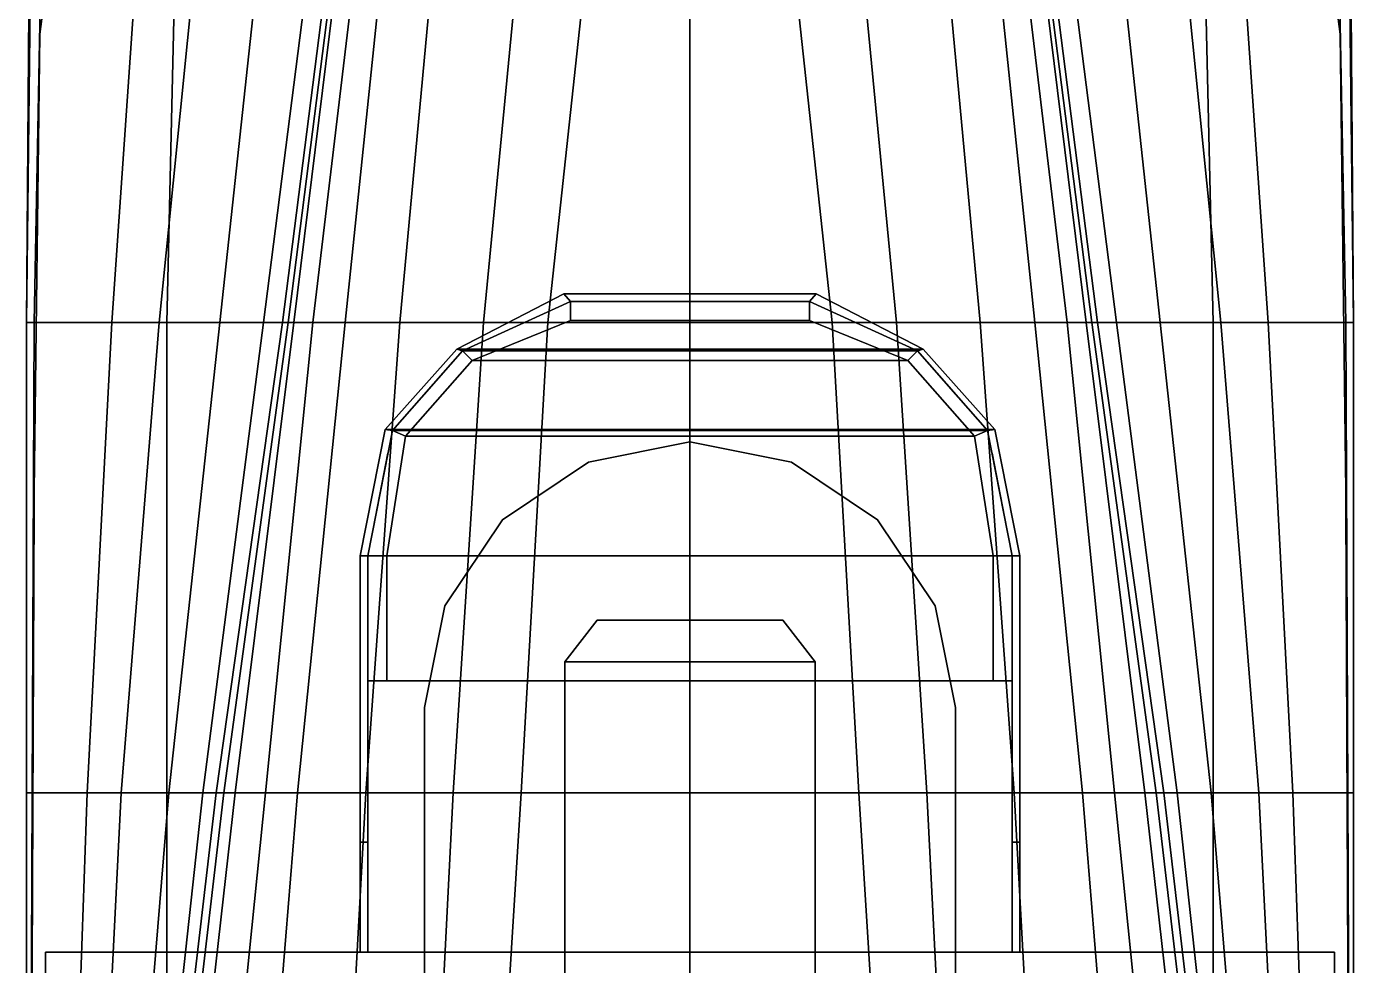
# Model space of a CAD drawing. Header units: millimetres. Extents: x -3.8 to 3.8, y -36.3 to 63.6.
# Drawn here: x -3.5 to 3.5, y 16.61 to 21.56 of the extents above; entities that cross this region are included whole.
import ezdxf

# ---------------------------------------------------------------- set-up
doc = ezdxf.new("R2010")
doc.units = ezdxf.units.MM
doc.layers.add('railings', color=6, linetype='Continuous')
doc.layers.add('superstructure', color=3, linetype='Continuous')

msp = doc.modelspace()

# ---------------------------------------------------------------- linework, layer by layer
for points in [[(-3.47, 22.59, 3.67), (-2.87, 22.59, 3.01), (-3.05, 20, 3.01), (-3.5, 20, 3.67)], [(-3.41, 22.59, 3.88), (-3.48, 22.59, 3.79), (-3.5, 20, 3.79), (-3.46, 20, 3.86)], [(-3.48, 22.59, 3.79), (-3.47, 22.59, 3.67), (-3.5, 20, 3.67), (-3.5, 20, 3.79)], [(-2.87, 22.59, 3.01), (-2.54, 22.59, 2.57), (-2.8, 20, 2.57), (-3.05, 20, 3.01)], [(-2.54, 22.59, 2.57), (-2.2, 22.59, 1.88), (-2.48, 20, 1.85), (-2.8, 20, 2.57)], [(-2.2, 22.59, 1.88), (-1.92, 22.59, 1.01), (-2.25, 20, 1.01), (-2.48, 20, 1.85)], [(-1.92, 22.59, 1.01), (-1.82, 22.59, 0.27), (-2.15, 20, 0.27), (-2.25, 20, 1.01)], [(-1.82, 22.59, 0.27), (-1.79, 22.59), (-2.12, 20), (-2.15, 20, 0.27)], [(-1.79, 22.59), (-1.77, 22.59, -0.27), (-2.09, 20, -0.27), (-2.12, 20)], [(-1.77, 22.59, -0.27), (-1.68, 22.59, -0.57), (-1.99, 20, -0.57), (-2.09, 20, -0.27)], [(-1.68, 22.59, -0.57), (-1.55, 22.59, -0.82), (-1.82, 20, -0.82), (-1.99, 20, -0.57)], [(-1.55, 22.59, -0.82), (-1.29, 22.59, -1.11), (-1.53, 20, -1.11), (-1.82, 20, -0.82)], [(-1.29, 22.59, -1.11), (-0.84, 22.59, -1.38), (-1.09, 20, -1.38), (-1.53, 20, -1.11)], [(-0.84, 22.59, -1.38), (-0.47, 22.59, -1.53), (-0.75, 20, -1.53), (-1.09, 20, -1.38)], [(-0.47, 22.59, -1.53), (0, 22.59, -1.68), (0, 20, -1.76), (-0.75, 20, -1.53)], [(0.75, 20, -1.53), (0, 20, -1.76), (0, 22.59, -1.68), (0.47, 22.59, -1.53)], [(1.09, 20, -1.38), (0.75, 20, -1.53), (0.47, 22.59, -1.53), (0.84, 22.59, -1.38)], [(1.53, 20, -1.11), (1.09, 20, -1.38), (0.84, 22.59, -1.38), (1.29, 22.59, -1.11)], [(1.82, 20, -0.82), (1.53, 20, -1.11), (1.29, 22.59, -1.11), (1.55, 22.59, -0.82)], [(1.99, 20, -0.57), (1.82, 20, -0.82), (1.55, 22.59, -0.82), (1.68, 22.59, -0.57)], [(2.09, 20, -0.27), (1.99, 20, -0.57), (1.68, 22.59, -0.57), (1.77, 22.59, -0.27)], [(2.12, 20), (2.09, 20, -0.27), (1.77, 22.59, -0.27), (1.79, 22.59)], [(2.15, 20, 0.27), (2.12, 20), (1.79, 22.59), (1.82, 22.59, 0.27)], [(2.25, 20, 1.01), (2.15, 20, 0.27), (1.82, 22.59, 0.27), (1.92, 22.59, 1.01)], [(2.48, 20, 1.85), (2.25, 20, 1.01), (1.92, 22.59, 1.01), (2.2, 22.59, 1.88)], [(2.8, 20, 2.57), (2.48, 20, 1.85), (2.2, 22.59, 1.88), (2.54, 22.59, 2.57)], [(3.05, 20, 3.01), (2.8, 20, 2.57), (2.54, 22.59, 2.57), (2.87, 22.59, 3.01)], [(3.5, 20, 3.67), (3.05, 20, 3.01), (2.87, 22.59, 3.01), (3.47, 22.59, 3.67)], [(3.46, 20, 3.86), (3.5, 20, 3.79), (3.48, 22.59, 3.79), (3.41, 22.59, 3.88)], [(3.5, 20, 3.79), (3.5, 20, 3.67), (3.47, 22.59, 3.67), (3.48, 22.59, 3.79)], [(-3.5, 20, 3.67), (-3.05, 20, 3.01), (-3.18, 17.52, 3.01), (-3.5, 17.52, 3.67)], [(-3.46, 20, 3.86), (-3.5, 20, 3.79), (-3.5, 17.52, 3.79), (-3.47, 17.52, 3.86)], [(-3.5, 20, 3.79), (-3.5, 20, 3.67), (-3.5, 17.52, 3.67), (-3.5, 17.52, 3.79)], [(-3.05, 20, 3.01), (-2.8, 20, 2.57), (-3, 17.52, 2.57), (-3.18, 17.52, 3.01)], [(-2.8, 20, 2.57), (-2.48, 20, 1.85), (-2.75, 17.52, 1.81), (-3, 17.52, 2.57)], [(-2.48, 20, 1.85), (-2.25, 20, 1.01), (-2.57, 17.52, 1.01), (-2.75, 17.52, 1.81)], [(-2.25, 20, 1.01), (-2.15, 20, 0.27), (-2.5, 17.52, 0.27), (-2.57, 17.52, 1.01)], [(-2.15, 20, 0.27), (-2.12, 20), (-2.46, 17.52), (-2.5, 17.52, 0.27)], [(-2.12, 20), (-2.09, 20, -0.27), (-2.4, 17.52, -0.27), (-2.46, 17.52)], [(-2.09, 20, -0.27), (-1.99, 20, -0.57), (-2.24, 17.52, -0.57), (-2.4, 17.52, -0.27)], [(-1.99, 20, -0.57), (-1.82, 20, -0.82), (-2.07, 17.52, -0.82), (-2.24, 17.52, -0.57)], [(-1.82, 20, -0.82), (-1.53, 20, -1.11), (-1.71, 17.52, -1.11), (-2.07, 17.52, -0.82)], [(-1.53, 20, -1.11), (-1.09, 20, -1.38), (-1.25, 17.52, -1.38), (-1.71, 17.52, -1.11)], [(-1.09, 20, -1.38), (-0.75, 20, -1.53), (-0.89, 17.52, -1.53), (-1.25, 17.52, -1.38)], [(-0.75, 20, -1.53), (0, 20, -1.76), (0, 17.52, -1.84), (-0.89, 17.52, -1.53)], [(0.89, 17.52, -1.53), (0, 17.52, -1.84), (0, 20, -1.76), (0.75, 20, -1.53)], [(1.25, 17.52, -1.38), (0.89, 17.52, -1.53), (0.75, 20, -1.53), (1.09, 20, -1.38)], [(1.71, 17.52, -1.11), (1.25, 17.52, -1.38), (1.09, 20, -1.38), (1.53, 20, -1.11)], [(2.07, 17.52, -0.82), (1.71, 17.52, -1.11), (1.53, 20, -1.11), (1.82, 20, -0.82)], [(2.24, 17.52, -0.57), (2.07, 17.52, -0.82), (1.82, 20, -0.82), (1.99, 20, -0.57)], [(2.4, 17.52, -0.27), (2.24, 17.52, -0.57), (1.99, 20, -0.57), (2.09, 20, -0.27)], [(2.46, 17.52), (2.4, 17.52, -0.27), (2.09, 20, -0.27), (2.12, 20)], [(2.5, 17.52, 0.27), (2.46, 17.52), (2.12, 20), (2.15, 20, 0.27)], [(2.57, 17.52, 1.01), (2.5, 17.52, 0.27), (2.15, 20, 0.27), (2.25, 20, 1.01)], [(2.75, 17.52, 1.81), (2.57, 17.52, 1.01), (2.25, 20, 1.01), (2.48, 20, 1.85)], [(3, 17.52, 2.57), (2.75, 17.52, 1.81), (2.48, 20, 1.85), (2.8, 20, 2.57)], [(3.18, 17.52, 3.01), (3, 17.52, 2.57), (2.8, 20, 2.57), (3.05, 20, 3.01)], [(3.5, 17.52, 3.67), (3.18, 17.52, 3.01), (3.05, 20, 3.01), (3.5, 20, 3.67)], [(3.47, 17.52, 3.86), (3.5, 17.52, 3.79), (3.5, 20, 3.79), (3.46, 20, 3.86)], [(3.5, 17.52, 3.79), (3.5, 17.52, 3.67), (3.5, 20, 3.67), (3.5, 20, 3.79)], [(-3.5, 17.52, 3.67), (-3.18, 17.52, 3.01), (-3.27, 14.95, 3.01), (-3.5, 14.95, 3.67)], [(-3.47, 17.52, 3.86), (-3.5, 17.52, 3.79), (-3.5, 14.95, 3.79), (-3.48, 14.95, 3.85)], [(-3.5, 17.52, 3.79), (-3.5, 17.52, 3.67), (-3.5, 14.95, 3.67), (-3.5, 14.95, 3.79)], [(-3.18, 17.52, 3.01), (-3, 17.52, 2.57), (-3.13, 14.95, 2.57), (-3.27, 14.95, 3.01)], [(-3, 17.52, 2.57), (-2.75, 17.52, 1.81), (-2.96, 14.95, 1.79), (-3.13, 14.95, 2.57)], [(-2.75, 17.52, 1.81), (-2.57, 17.52, 1.01), (-2.85, 14.95, 1.01), (-2.96, 14.95, 1.79)], [(-2.57, 17.52, 1.01), (-2.5, 17.52, 0.27), (-2.8, 14.95, 0.27), (-2.85, 14.95, 1.01)], [(-2.5, 17.52, 0.27), (-2.46, 17.52), (-2.76, 14.95), (-2.8, 14.95, 0.27)], [(-2.46, 17.52), (-2.4, 17.52, -0.27), (-2.69, 14.95, -0.27), (-2.76, 14.95)], [(-2.4, 17.52, -0.27), (-2.24, 17.52, -0.57), (-2.5, 14.95, -0.57), (-2.69, 14.95, -0.27)], [(-2.24, 17.52, -0.57), (-2.07, 17.52, -0.82), (-2.28, 14.95, -0.82), (-2.5, 14.95, -0.57)], [(-2.07, 17.52, -0.82), (-1.71, 17.52, -1.11), (-1.85, 14.95, -1.11), (-2.28, 14.95, -0.82)], [(-1.71, 17.52, -1.11), (-1.25, 17.52, -1.38), (-1.38, 14.95, -1.38), (-1.85, 14.95, -1.11)], [(-1.25, 17.52, -1.38), (-0.89, 17.52, -1.53), (-1.05, 14.95, -1.53), (-1.38, 14.95, -1.38)], [(-0.89, 17.52, -1.53), (0, 17.52, -1.84), (0, 14.95, -1.88), (-1.05, 14.95, -1.53)], [(1.05, 14.95, -1.53), (0, 14.95, -1.88), (0, 17.52, -1.84), (0.89, 17.52, -1.53)], [(1.38, 14.95, -1.38), (1.05, 14.95, -1.53), (0.89, 17.52, -1.53), (1.25, 17.52, -1.38)], [(1.85, 14.95, -1.11), (1.38, 14.95, -1.38), (1.25, 17.52, -1.38), (1.71, 17.52, -1.11)], [(2.28, 14.95, -0.82), (1.85, 14.95, -1.11), (1.71, 17.52, -1.11), (2.07, 17.52, -0.82)], [(2.5, 14.95, -0.57), (2.28, 14.95, -0.82), (2.07, 17.52, -0.82), (2.24, 17.52, -0.57)], [(2.69, 14.95, -0.27), (2.5, 14.95, -0.57), (2.24, 17.52, -0.57), (2.4, 17.52, -0.27)], [(2.76, 14.95), (2.69, 14.95, -0.27), (2.4, 17.52, -0.27), (2.46, 17.52)], [(2.8, 14.95, 0.27), (2.76, 14.95), (2.46, 17.52), (2.5, 17.52, 0.27)], [(2.85, 14.95, 1.01), (2.8, 14.95, 0.27), (2.5, 17.52, 0.27), (2.57, 17.52, 1.01)], [(2.96, 14.95, 1.79), (2.85, 14.95, 1.01), (2.57, 17.52, 1.01), (2.75, 17.52, 1.81)], [(3.13, 14.95, 2.57), (2.96, 14.95, 1.79), (2.75, 17.52, 1.81), (3, 17.52, 2.57)], [(3.27, 14.95, 3.01), (3.13, 14.95, 2.57), (3, 17.52, 2.57), (3.18, 17.52, 3.01)], [(3.5, 14.95, 3.67), (3.27, 14.95, 3.01), (3.18, 17.52, 3.01), (3.5, 17.52, 3.67)], [(3.48, 14.95, 3.85), (3.5, 14.95, 3.79), (3.5, 17.52, 3.79), (3.47, 17.52, 3.86)], [(3.5, 14.95, 3.79), (3.5, 14.95, 3.67), (3.5, 17.52, 3.67), (3.5, 17.52, 3.79)]]:
    msp.add_3dface(points)
at = {"layer": 'railings'}
for points in [[(-3.43, 21.52, 3.87), (-3.43, 21.52, 4.87), (-3.42, 21.6, 4.87), (-3.42, 21.6, 3.87)], [(-3.42, 21.6, 3.87), (-3.42, 21.6, 4.87), (-3.43, 21.52, 4.87), (-3.43, 21.52, 3.87)], [(3.43, 21.52, 3.87), (3.43, 21.52, 4.87), (3.42, 21.6, 4.87), (3.42, 21.6, 3.87)], [(3.42, 21.6, 3.87), (3.42, 21.6, 4.87), (3.43, 21.52, 4.87), (3.43, 21.52, 3.87)], [(-3.46, 19.11, 4.86), (-3.43, 21.52, 4.87), (-3.43, 21.52, 4.79), (-3.46, 19.11, 4.78)], [(-3.46, 19.11, 4.78), (-3.43, 21.52, 4.79), (-3.43, 21.52, 4.87), (-3.46, 19.11, 4.86)], [(-3.46, 19.11, 4.39), (-3.43, 21.52, 4.4), (-3.43, 21.52, 4.32), (-3.46, 19.11, 4.31)], [(-3.46, 19.11, 4.31), (-3.43, 21.52, 4.32), (-3.43, 21.52, 4.4), (-3.46, 19.11, 4.39)], [(3.46, 19.11, 4.31), (3.43, 21.52, 4.32), (3.43, 21.52, 4.4), (3.46, 19.11, 4.39)], [(3.46, 19.11, 4.39), (3.43, 21.52, 4.4), (3.43, 21.52, 4.32), (3.46, 19.11, 4.31)], [(3.46, 19.11, 4.86), (3.43, 21.52, 4.87), (3.43, 21.52, 4.79), (3.46, 19.11, 4.78)], [(3.46, 19.11, 4.78), (3.43, 21.52, 4.79), (3.43, 21.52, 4.87), (3.46, 19.11, 4.86)], [(-3.46, 19.03, 3.86), (-3.46, 19.03, 4.86), (-3.46, 19.11, 4.86), (-3.46, 19.11, 3.86)], [(-3.46, 19.11, 3.86), (-3.46, 19.11, 4.86), (-3.46, 19.03, 4.86), (-3.46, 19.03, 3.86)], [(3.46, 19.11, 3.86), (3.46, 19.11, 4.86), (3.46, 19.03, 4.86), (3.46, 19.03, 3.86)], [(3.46, 19.03, 3.86), (3.46, 19.03, 4.86), (3.46, 19.11, 4.86), (3.46, 19.11, 3.86)], [(-3.47, 16.62, 4.77), (-3.46, 19.03, 4.78), (-3.46, 19.03, 4.86), (-3.47, 16.62, 4.85)], [(-3.47, 16.62, 4.85), (-3.46, 19.03, 4.86), (-3.46, 19.03, 4.78), (-3.47, 16.62, 4.77)], [(-3.47, 16.62, 4.38), (-3.46, 19.03, 4.39), (-3.46, 19.03, 4.31), (-3.47, 16.62, 4.3)], [(-3.47, 16.62, 4.3), (-3.46, 19.03, 4.31), (-3.46, 19.03, 4.39), (-3.47, 16.62, 4.38)], [(3.47, 16.62, 4.3), (3.46, 19.03, 4.31), (3.46, 19.03, 4.39), (3.47, 16.62, 4.38)], [(3.47, 16.62, 4.38), (3.46, 19.03, 4.39), (3.46, 19.03, 4.31), (3.47, 16.62, 4.3)], [(3.47, 16.62, 4.85), (3.46, 19.03, 4.86), (3.46, 19.03, 4.78), (3.47, 16.62, 4.77)], [(3.47, 16.62, 4.77), (3.46, 19.03, 4.78), (3.46, 19.03, 4.86), (3.47, 16.62, 4.85)], [(-3.4, 16.68, 6.84), (-3.4, 16.68, 7.84), (-3.4, 16.6, 7.84), (-3.4, 16.6, 6.84)], [(-3.4, 16.6, 6.84), (-3.4, 16.6, 7.84), (-3.4, 16.68, 7.84), (-3.4, 16.68, 6.84)], [(-3.4, 16.68, 7.84), (-1.82, 16.68, 7.84), (-1.82, 16.68, 7.76), (-3.4, 16.68, 7.76)], [(-3.4, 16.68, 7.76), (-1.82, 16.68, 7.76), (-1.82, 16.68, 7.84), (-3.4, 16.68, 7.84)], [(-3.4, 16.68, 7.37), (-1.82, 16.68, 7.37), (-1.82, 16.68, 7.29), (-3.4, 16.68, 7.29)], [(-3.4, 16.68, 7.29), (-1.82, 16.68, 7.29), (-1.82, 16.68, 7.37), (-3.4, 16.68, 7.37)], [(-1.74, 16.68, 6.84), (-1.74, 16.68, 7.84), (-1.82, 16.68, 7.84), (-1.82, 16.68, 6.84)], [(-1.82, 16.68, 6.84), (-1.82, 16.68, 7.84), (-1.74, 16.68, 7.84), (-1.74, 16.68, 6.84)], [(1.82, 16.68, 6.84), (1.82, 16.68, 7.84), (1.74, 16.68, 7.84), (1.74, 16.68, 6.84)], [(1.74, 16.68, 6.84), (1.74, 16.68, 7.84), (1.82, 16.68, 7.84), (1.82, 16.68, 6.84)], [(3.4, 16.68, 7.29), (1.82, 16.68, 7.29), (1.82, 16.68, 7.37), (3.4, 16.68, 7.37)], [(3.4, 16.68, 7.37), (1.82, 16.68, 7.37), (1.82, 16.68, 7.29), (3.4, 16.68, 7.29)], [(3.4, 16.68, 7.84), (1.82, 16.68, 7.84), (1.82, 16.68, 7.76), (3.4, 16.68, 7.76)], [(3.4, 16.68, 7.76), (1.82, 16.68, 7.76), (1.82, 16.68, 7.84), (3.4, 16.68, 7.84)], [(3.4, 16.68, 6.84), (3.4, 16.68, 7.84), (3.4, 16.6, 7.84), (3.4, 16.6, 6.84)], [(3.4, 16.6, 6.84), (3.4, 16.6, 7.84), (3.4, 16.68, 7.84), (3.4, 16.68, 6.84)], [(-3.47, 16.62, 3.85), (-3.47, 16.62, 4.85), (-3.47, 16.54, 4.85), (-3.47, 16.54, 3.85)], [(-3.47, 16.54, 3.85), (-3.47, 16.54, 4.85), (-3.47, 16.62, 4.85), (-3.47, 16.62, 3.85)], [(3.47, 16.62, 3.85), (3.47, 16.62, 4.85), (3.47, 16.54, 4.85), (3.47, 16.54, 3.85)], [(3.47, 16.54, 3.85), (3.47, 16.54, 4.85), (3.47, 16.62, 4.85), (3.47, 16.62, 3.85)]]:
    msp.add_3dface(points, dxfattribs=at)
at = {"layer": 'superstructure'}
for points in [[(-3.41, 22.59, 3.88), (-3.46, 20, 3.86), (-2.76, 20, 4.14), (-2.7, 22.59, 4.14)], [(-2.7, 22.59, 4.14), (-2.76, 20, 4.14), (2.76, 20, 4.14), (2.7, 22.59, 4.14)], [(2.7, 22.59, 4.14), (2.76, 20, 4.14), (3.46, 20, 3.86), (3.41, 22.59, 3.88)], [(-1.2304, 19.86, 8.07), (-0.6659, 20.15, 8.07), (-0.6659, 20.15, 6.65), (-1.2304, 19.86, 6.65)], [(0.6659, 20.15, 6.65), (1.2304, 19.86, 6.65), (-1.2304, 19.86, 6.65), (-0.6659, 20.15, 6.65)], [(-0.6659, 20.15, 8.07), (-1.2304, 19.86, 8.07), (-1.2, 19.85, 8.07), (-0.63, 20.11, 8.07)], [(-0.63, 20.11, 6.84), (-1.2, 19.85, 6.84), (1.2, 19.85, 6.84), (0.63, 20.11, 6.84)], [(-0.63, 20.11, 8.07), (-1.2, 19.85, 8.07), (-1.2, 19.85, 6.84), (-0.63, 20.11, 6.84)], [(-1.2, 19.85, 8.76), (-0.63, 20.11, 8.76), (-0.63, 20.11, 8.61), (-1.2, 19.85, 8.61)], [(-1.2, 19.85, 8.61), (-0.63, 20.11, 8.61), (-0.63, 20.11, 8.76), (-1.2, 19.85, 8.76)], [(-1.2, 19.85, 8.33), (-0.63, 20.11, 8.33), (-0.63, 20.11, 8.07), (-1.2, 19.85, 8.07)], [(-1.2, 19.85, 8.07), (-0.63, 20.11, 8.07), (-0.63, 20.11, 8.33), (-1.2, 19.85, 8.33)], [(-1.2, 19.85, 8.76), (-0.63, 20.11, 8.76), (-0.63, 20.01, 8.86), (-1.15, 19.8, 8.86)], [(-1.15, 19.8, 8.86), (-0.63, 20.01, 8.86), (-0.63, 20.11, 8.76), (-1.2, 19.85, 8.76)], [(-0.63, 20.11, 8.61), (-0.73, 20.0644, 8.61), (-0.73, 20.0644, 8.33), (-0.63, 20.11, 8.33)], [(-0.63, 20.11, 8.33), (-0.73, 20.0644, 8.33), (-0.73, 20.0644, 8.61), (-0.63, 20.11, 8.61)], [(-0.6659, 20.15, 8.07), (0.6659, 20.15, 8.07), (0.6659, 20.15, 6.65), (-0.6659, 20.15, 6.65)], [(0.6659, 20.15, 8.07), (-0.6659, 20.15, 8.07), (-0.63, 20.11, 8.07), (0.63, 20.11, 8.07)], [(0.63, 20.11, 8.07), (-0.63, 20.11, 8.07), (-0.63, 20.11, 6.84), (0.63, 20.11, 6.84)], [(0.63, 20.11, 8.33), (-0.63, 20.11, 8.33), (-0.63, 20.11, 8.07), (0.63, 20.11, 8.07)], [(0.63, 20.11, 8.07), (-0.63, 20.11, 8.07), (-0.63, 20.11, 8.33), (0.63, 20.11, 8.33)], [(0.63, 20.11, 8.61), (-0.63, 20.11, 8.61), (-0.63, 20.11, 8.76), (0.63, 20.11, 8.76)], [(0.63, 20.11, 8.76), (-0.63, 20.11, 8.76), (-0.63, 20.11, 8.61), (0.63, 20.11, 8.61)], [(-0.53, 20.11, 8.33), (-0.63, 20.11, 8.33), (-0.63, 20.11, 8.61), (-0.53, 20.11, 8.61)], [(-0.53, 20.11, 8.61), (-0.63, 20.11, 8.61), (-0.63, 20.11, 8.33), (-0.53, 20.11, 8.33)], [(0.63, 20.01, 8.86), (-0.63, 20.01, 8.86), (-0.63, 20.11, 8.76), (0.63, 20.11, 8.76)], [(0.63, 20.11, 8.76), (-0.63, 20.11, 8.76), (-0.63, 20.01, 8.86), (0.63, 20.01, 8.86)], [(0.63, 20.11, 8.61), (0.53, 20.11, 8.61), (0.53, 20.11, 8.33), (0.63, 20.11, 8.33)], [(0.63, 20.11, 8.33), (0.53, 20.11, 8.33), (0.53, 20.11, 8.61), (0.63, 20.11, 8.61)], [(1.2304, 19.86, 8.07), (0.6659, 20.15, 8.07), (0.63, 20.11, 8.07), (1.2, 19.85, 8.07)], [(1.2, 19.85, 8.07), (0.63, 20.11, 8.07), (0.63, 20.11, 6.84), (1.2, 19.85, 6.84)], [(1.2, 19.85, 8.07), (0.63, 20.11, 8.07), (0.63, 20.11, 8.33), (1.2, 19.85, 8.33)], [(1.2, 19.85, 8.33), (0.63, 20.11, 8.33), (0.63, 20.11, 8.07), (1.2, 19.85, 8.07)], [(1.2, 19.85, 8.61), (0.63, 20.11, 8.61), (0.63, 20.11, 8.76), (1.2, 19.85, 8.76)], [(1.2, 19.85, 8.76), (0.63, 20.11, 8.76), (0.63, 20.11, 8.61), (1.2, 19.85, 8.61)], [(0.73, 20.0644, 8.61), (0.63, 20.11, 8.61), (0.63, 20.11, 8.33), (0.73, 20.0644, 8.33)], [(0.73, 20.0644, 8.33), (0.63, 20.11, 8.33), (0.63, 20.11, 8.61), (0.73, 20.0644, 8.61)], [(1.15, 19.8, 8.86), (0.63, 20.01, 8.86), (0.63, 20.11, 8.76), (1.2, 19.85, 8.76)], [(1.2, 19.85, 8.76), (0.63, 20.11, 8.76), (0.63, 20.01, 8.86), (1.15, 19.8, 8.86)], [(0.6659, 20.15, 8.07), (1.2304, 19.86, 8.07), (1.2304, 19.86, 6.65), (0.6659, 20.15, 6.65)], [(-3.46, 20, 3.86), (-3.47, 17.52, 3.86), (-2.76, 17.52, 4.14), (-2.76, 20, 4.14)], [(-2.76, 20, 4.14), (-2.76, 17.52, 4.14), (2.76, 17.52, 4.14), (2.76, 20, 4.14)], [(1.15, 19.8, 8.86), (-1.15, 19.8, 8.86), (-0.63, 20.01, 8.86), (0.63, 20.01, 8.86)], [(0.63, 20.01, 8.86), (-0.63, 20.01, 8.86), (-1.15, 19.8, 8.86), (1.15, 19.8, 8.86)], [(2.76, 20, 4.14), (2.76, 17.52, 4.14), (3.47, 17.52, 3.86), (3.46, 20, 3.86)], [(-1.6076, 19.4359, 8.07), (-1.2304, 19.86, 8.07), (-1.2304, 19.86, 6.65), (-1.6076, 19.4359, 6.65)], [(1.2304, 19.86, 6.65), (1.6076, 19.4359, 6.65), (-1.6076, 19.4359, 6.65), (-1.2304, 19.86, 6.65)], [(-1.2304, 19.86, 8.07), (-1.6076, 19.4359, 8.07), (-1.57, 19.43, 8.07), (-1.2, 19.85, 8.07)], [(-1.2, 19.85, 6.84), (-1.57, 19.43, 6.84), (1.57, 19.43, 6.84), (1.2, 19.85, 6.84)], [(-1.2, 19.85, 8.07), (-1.57, 19.43, 8.07), (-1.57, 19.43, 6.84), (-1.2, 19.85, 6.84)], [(-1.57, 19.43, 8.61), (-1.2, 19.85, 8.61), (-1.2, 19.85, 8.76), (-1.57, 19.43, 8.76)], [(-1.57, 19.43, 8.76), (-1.2, 19.85, 8.76), (-1.2, 19.85, 8.61), (-1.57, 19.43, 8.61)], [(-1.57, 19.43, 8.07), (-1.2, 19.85, 8.07), (-1.2, 19.85, 8.33), (-1.57, 19.43, 8.33)], [(-1.57, 19.43, 8.33), (-1.2, 19.85, 8.33), (-1.2, 19.85, 8.07), (-1.57, 19.43, 8.07)], [(-1.5, 19.4, 8.86), (-1.15, 19.8, 8.86), (-1.2, 19.85, 8.76), (-1.57, 19.43, 8.76)], [(-1.57, 19.43, 8.76), (-1.2, 19.85, 8.76), (-1.15, 19.8, 8.86), (-1.5, 19.4, 8.86)], [(-1.4026, 19.62, 8.33), (-1.2, 19.85, 8.33), (-1.2, 19.85, 8.61), (-1.4026, 19.62, 8.61)], [(-1.4026, 19.62, 8.61), (-1.2, 19.85, 8.61), (-1.2, 19.85, 8.33), (-1.4026, 19.62, 8.33)], [(1.57, 19.43, 8.76), (1.2, 19.85, 8.76), (1.15, 19.8, 8.86), (1.5, 19.4, 8.86)], [(1.5, 19.4, 8.86), (1.15, 19.8, 8.86), (1.2, 19.85, 8.76), (1.57, 19.43, 8.76)], [(1.6076, 19.4359, 8.07), (1.2304, 19.86, 8.07), (1.2, 19.85, 8.07), (1.57, 19.43, 8.07)], [(1.57, 19.43, 8.07), (1.2, 19.85, 8.07), (1.2, 19.85, 6.84), (1.57, 19.43, 6.84)], [(1.57, 19.43, 8.76), (1.2, 19.85, 8.76), (1.2, 19.85, 8.61), (1.57, 19.43, 8.61)], [(1.57, 19.43, 8.61), (1.2, 19.85, 8.61), (1.2, 19.85, 8.76), (1.57, 19.43, 8.76)], [(1.4026, 19.62, 8.61), (1.2, 19.85, 8.61), (1.2, 19.85, 8.33), (1.4026, 19.62, 8.33)], [(1.4026, 19.62, 8.33), (1.2, 19.85, 8.33), (1.2, 19.85, 8.61), (1.4026, 19.62, 8.61)], [(1.57, 19.43, 8.07), (1.2, 19.85, 8.07), (1.2, 19.85, 8.33), (1.57, 19.43, 8.33)], [(1.57, 19.43, 8.33), (1.2, 19.85, 8.33), (1.2, 19.85, 8.07), (1.57, 19.43, 8.07)], [(1.2304, 19.86, 8.07), (1.6076, 19.4359, 8.07), (1.6076, 19.4359, 6.65), (1.2304, 19.86, 6.65)], [(1.15, 19.8, 8.86), (-1.15, 19.8, 8.86), (-1.5, 19.4, 8.86), (1.5, 19.4, 8.86)], [(1.5, 19.4, 8.86), (-1.5, 19.4, 8.86), (-1.15, 19.8, 8.86), (1.15, 19.8, 8.86)], [(-1.74, 18.77, 8.07), (-1.6076, 19.4359, 8.07), (-1.6076, 19.4359, 6.65), (-1.74, 18.77, 6.65)], [(1.6076, 19.4359, 6.65), (1.74, 18.77, 6.65), (-1.74, 18.77, 6.65), (-1.6076, 19.4359, 6.65)], [(-1.6076, 19.4359, 8.07), (-1.74, 18.77, 8.07), (-1.7, 18.77, 8.07), (-1.57, 19.43, 8.07)], [(-1.57, 19.43, 6.84), (-1.7, 18.77, 6.84), (1.7, 18.77, 6.84), (1.57, 19.43, 6.84)], [(-1.57, 19.43, 8.07), (-1.7, 18.77, 8.07), (-1.7, 18.77, 6.84), (-1.57, 19.43, 6.84)], [(-1.7, 18.77, 8.76), (-1.57, 19.43, 8.76), (-1.57, 19.43, 8.61), (-1.7, 18.77, 8.61)], [(-1.7, 18.77, 8.61), (-1.57, 19.43, 8.61), (-1.57, 19.43, 8.76), (-1.7, 18.77, 8.76)], [(-1.7, 18.77, 8.07), (-1.57, 19.43, 8.07), (-1.57, 19.43, 8.33), (-1.7, 18.77, 8.33)], [(-1.7, 18.77, 8.33), (-1.57, 19.43, 8.33), (-1.57, 19.43, 8.07), (-1.7, 18.77, 8.07)], [(-1.7, 18.77, 8.76), (-1.57, 19.43, 8.76), (-1.5, 19.4, 8.86), (-1.6, 18.77, 8.86)], [(-1.6, 18.77, 8.86), (-1.5, 19.4, 8.86), (-1.57, 19.43, 8.76), (-1.7, 18.77, 8.76)], [(1.6, 18.77, 8.86), (-1.6, 18.77, 8.86), (-1.5, 19.4, 8.86), (1.5, 19.4, 8.86)], [(1.5, 19.4, 8.86), (-1.5, 19.4, 8.86), (-1.6, 18.77, 8.86), (1.6, 18.77, 8.86)], [(1.6, 18.77, 8.86), (1.5, 19.4, 8.86), (1.57, 19.43, 8.76), (1.7, 18.77, 8.76)], [(1.7, 18.77, 8.76), (1.57, 19.43, 8.76), (1.5, 19.4, 8.86), (1.6, 18.77, 8.86)], [(1.74, 18.77, 8.07), (1.6076, 19.4359, 8.07), (1.57, 19.43, 8.07), (1.7, 18.77, 8.07)], [(1.7, 18.77, 8.07), (1.57, 19.43, 8.07), (1.57, 19.43, 6.84), (1.7, 18.77, 6.84)], [(1.7, 18.77, 8.07), (1.57, 19.43, 8.07), (1.57, 19.43, 8.33), (1.7, 18.77, 8.33)], [(1.7, 18.77, 8.33), (1.57, 19.43, 8.33), (1.57, 19.43, 8.07), (1.7, 18.77, 8.07)], [(1.7, 18.77, 8.61), (1.57, 19.43, 8.61), (1.57, 19.43, 8.76), (1.7, 18.77, 8.76)], [(1.7, 18.77, 8.76), (1.57, 19.43, 8.76), (1.57, 19.43, 8.61), (1.7, 18.77, 8.61)], [(1.6076, 19.4359, 8.07), (1.74, 18.77, 8.07), (1.74, 18.77, 6.65), (1.6076, 19.4359, 6.65)], [(0, 19.37, 4.14), (-0.5358, 19.2634, 4.14), (-0.5358, 19.2634, 6.65), (0, 19.37, 6.65)], [(0.5358, 19.2634, 4.14), (0, 19.37, 4.14), (0, 19.37, 6.65), (0.5358, 19.2634, 6.65)], [(-1.6705, 18.92, 8.61), (-1.5936, 19.31, 8.61), (-1.5936, 19.31, 8.33), (-1.6705, 18.92, 8.33)], [(-1.6705, 18.92, 8.33), (-1.5936, 19.31, 8.33), (-1.5936, 19.31, 8.61), (-1.6705, 18.92, 8.61)], [(-0.5358, 19.2634, 4.14), (-0.9899, 18.9599, 4.14), (-0.9899, 18.9599, 6.65), (-0.5358, 19.2634, 6.65)], [(0.9899, 18.9599, 4.14), (0.5358, 19.2634, 4.14), (0.5358, 19.2634, 6.65), (0.9899, 18.9599, 6.65)], [(1.6705, 18.92, 8.61), (1.5936, 19.31, 8.61), (1.5936, 19.31, 8.33), (1.6705, 18.92, 8.33)], [(1.6705, 18.92, 8.33), (1.5936, 19.31, 8.33), (1.5936, 19.31, 8.61), (1.6705, 18.92, 8.61)], [(-0.9899, 18.9599, 4.14), (-1.2934, 18.5058, 4.14), (-1.2934, 18.5058, 6.65), (-0.9899, 18.9599, 6.65)], [(1.2934, 18.5058, 4.14), (0.9899, 18.9599, 4.14), (0.9899, 18.9599, 6.65), (1.2934, 18.5058, 6.65)], [(-1.74, 16.68, 6.65), (-1.74, 18.77, 6.65), (1.74, 18.77, 6.65), (1.74, 16.68, 6.65)], [(-1.74, 18.77, 8.07), (-1.74, 18.77, 6.65), (-1.74, 17.26, 6.65), (-1.74, 17.26, 8.07)], [(-1.74, 18.77, 8.07), (-1.74, 17.26, 8.07), (-1.7, 17.26, 8.07), (-1.7, 18.77, 8.07)], [(1.7, 16.68, 6.84), (1.7, 18.77, 6.84), (-1.7, 18.77, 6.84), (-1.7, 16.68, 6.84)], [(-1.7, 17.26, 6.84), (-1.7, 18.77, 6.84), (-1.7, 18.77, 8.07), (-1.7, 17.26, 8.07)], [(-1.7, 18.11, 8.61), (-1.7, 18.77, 8.61), (-1.7, 18.77, 8.76), (-1.7, 18.11, 8.76)], [(-1.7, 18.11, 8.76), (-1.7, 18.77, 8.76), (-1.7, 18.77, 8.61), (-1.7, 18.11, 8.61)], [(-1.7, 18.11, 8.33), (-1.7, 18.77, 8.33), (-1.7, 18.77, 8.07), (-1.7, 18.11, 8.07)], [(-1.7, 18.11, 8.07), (-1.7, 18.77, 8.07), (-1.7, 18.77, 8.33), (-1.7, 18.11, 8.33)], [(-1.7, 18.11, 8.76), (-1.7, 18.77, 8.76), (-1.6, 18.77, 8.86), (-1.6, 18.11, 8.86)], [(-1.6, 18.11, 8.86), (-1.6, 18.77, 8.86), (-1.7, 18.77, 8.76), (-1.7, 18.11, 8.76)], [(-1.6, 18.11, 8.86), (-1.6, 18.77, 8.86), (1.6, 18.77, 8.86), (1.6, 18.11, 8.86)], [(1.6, 18.11, 8.86), (1.6, 18.77, 8.86), (-1.6, 18.77, 8.86), (-1.6, 18.11, 8.86)], [(1.6, 18.11, 8.86), (1.6, 18.77, 8.86), (1.7, 18.77, 8.76), (1.7, 18.11, 8.76)], [(1.7, 18.11, 8.76), (1.7, 18.77, 8.76), (1.6, 18.77, 8.86), (1.6, 18.11, 8.86)], [(1.7, 18.77, 8.07), (1.7, 18.77, 6.84), (1.7, 17.26, 6.84), (1.7, 17.26, 8.07)], [(1.7, 18.77, 8.07), (1.7, 17.26, 8.07), (1.74, 17.26, 8.07), (1.74, 18.77, 8.07)], [(1.7, 18.11, 8.76), (1.7, 18.77, 8.76), (1.7, 18.77, 8.61), (1.7, 18.11, 8.61)], [(1.7, 18.11, 8.61), (1.7, 18.77, 8.61), (1.7, 18.77, 8.76), (1.7, 18.11, 8.76)], [(1.7, 18.11, 8.07), (1.7, 18.77, 8.07), (1.7, 18.77, 8.33), (1.7, 18.11, 8.33)], [(1.7, 18.11, 8.33), (1.7, 18.77, 8.33), (1.7, 18.77, 8.07), (1.7, 18.11, 8.07)], [(1.74, 17.26, 6.65), (1.74, 18.77, 6.65), (1.74, 18.77, 8.07), (1.74, 17.26, 8.07)], [(-1.2934, 18.5058, 4.14), (-1.4, 17.97, 4.14), (-1.4, 17.97, 6.65), (-1.2934, 18.5058, 6.65)], [(1.4, 17.97, 4.14), (1.2934, 18.5058, 4.14), (1.2934, 18.5058, 6.65), (1.4, 17.97, 6.65)], [(-1.7, 18.11, 8.33), (-1.7, 18.43, 8.33), (-1.7, 18.43, 8.61), (-1.7, 18.11, 8.61)], [(-1.7, 18.11, 8.61), (-1.7, 18.43, 8.61), (-1.7, 18.43, 8.33), (-1.7, 18.11, 8.33)], [(-0.49, 18.43, 7.84), (-0.49, 18.43, 6.84), (-0.66, 18.21, 6.84), (-0.66, 18.21, 7.84)], [(0.66, 18.21, 7.84), (0.49, 18.43, 7.84), (-0.49, 18.43, 7.84), (-0.66, 18.21, 7.84)], [(0.49, 18.43, 7.84), (0.49, 18.43, 6.84), (-0.49, 18.43, 6.84), (-0.49, 18.43, 7.84)], [(0.66, 18.21, 6.84), (0.49, 18.43, 6.84), (0.49, 18.43, 7.84), (0.66, 18.21, 7.84)], [(1.7, 18.11, 8.61), (1.7, 18.43, 8.61), (1.7, 18.43, 8.33), (1.7, 18.11, 8.33)], [(1.7, 18.11, 8.33), (1.7, 18.43, 8.33), (1.7, 18.43, 8.61), (1.7, 18.11, 8.61)], [(-0.66, 18.21, 7.84), (-0.66, 18.21, 6.84), (-0.66, 16.06, 6.84), (-0.66, 16.06, 7.84)], [(0.66, 16.06, 7.84), (0.66, 18.21, 7.84), (-0.66, 18.21, 7.84), (-0.66, 16.06, 7.84)], [(0.66, 16.06, 6.84), (0.66, 18.21, 6.84), (0.66, 18.21, 7.84), (0.66, 16.06, 7.84)], [(-1.4, 17.97, 4.14), (-1.4, 17.52, 4.14), (-1.4, 17.52, 6.65), (-1.4, 17.97, 6.65)], [(1.4, 17.52, 4.14), (1.4, 17.97, 4.14), (1.4, 17.97, 6.65), (1.4, 17.52, 6.65)], [(-3.47, 17.52, 3.86), (-3.48, 14.95, 3.85), (-2.76, 14.95, 4.15), (-2.76, 17.52, 4.14)], [(-2.76, 17.52, 4.14), (-2.76, 14.95, 4.15), (2.76, 14.95, 4.15), (2.76, 17.52, 4.14)], [(-1.4, 17.52, 4.14), (-1.4, 14.95, 4.15), (-1.4, 14.95, 6.65), (-1.4, 17.52, 6.65)], [(1.4, 14.95, 4.15), (1.4, 17.52, 4.14), (1.4, 17.52, 6.65), (1.4, 14.95, 6.65)], [(2.76, 17.52, 4.14), (2.76, 14.95, 4.15), (3.48, 14.95, 3.85), (3.47, 17.52, 3.86)], [(-1.74, 17.26, 7.89), (-1.74, 17.26, 6.65), (-1.74, 16.68, 6.65), (-1.74, 16.68, 7.89)], [(-1.74, 17.26, 7.89), (-1.74, 16.68, 7.89), (-1.7, 16.68, 7.89), (-1.7, 17.26, 7.89)], [(-1.74, 17.26, 8.07), (-1.74, 17.26, 7.89), (-1.7, 17.26, 7.89), (-1.7, 17.26, 8.07)], [(-1.7, 16.68, 6.84), (-1.7, 17.26, 6.84), (-1.7, 17.26, 7.89), (-1.7, 16.68, 7.89)], [(1.7, 17.26, 7.89), (1.7, 17.26, 6.84), (1.7, 16.68, 6.84), (1.7, 16.68, 7.89)], [(1.7, 17.26, 8.07), (1.7, 17.26, 7.89), (1.74, 17.26, 7.89), (1.74, 17.26, 8.07)], [(1.7, 17.26, 7.89), (1.7, 16.68, 7.89), (1.74, 16.68, 7.89), (1.74, 17.26, 7.89)], [(1.74, 16.68, 6.65), (1.74, 17.26, 6.65), (1.74, 17.26, 7.89), (1.74, 16.68, 7.89)], [(-3.4, 16.68, 6.84), (-3.4, 16.68, 6.65), (-3.4, 15.21, 6.65), (-3.4, 15.21, 6.84)], [(-3.4, 15.21, 6.65), (-3.4, 16.68, 6.65), (3.4, 16.68, 6.65), (3.4, 15.21, 6.65)], [(3.4, 15.21, 6.84), (3.4, 16.68, 6.84), (-3.4, 16.68, 6.84), (-3.4, 15.21, 6.84)], [(-1.74, 16.68, 6.84), (-1.74, 16.68, 6.65), (-3.4, 16.68, 6.65), (-3.4, 16.68, 6.84)], [(-1.74, 16.68, 7.89), (-1.74, 16.68, 6.84), (-1.7, 16.68, 6.84), (-1.7, 16.68, 7.89)], [(1.7, 16.68, 7.89), (1.7, 16.68, 6.84), (1.74, 16.68, 6.84), (1.74, 16.68, 7.89)], [(3.4, 16.68, 6.84), (3.4, 16.68, 6.65), (1.74, 16.68, 6.65), (1.74, 16.68, 6.84)], [(3.4, 15.21, 6.65), (3.4, 16.68, 6.65), (3.4, 16.68, 6.84), (3.4, 15.21, 6.84)]]:
    msp.add_3dface(points, dxfattribs=at)

doc.saveas('drawing.dxf')
